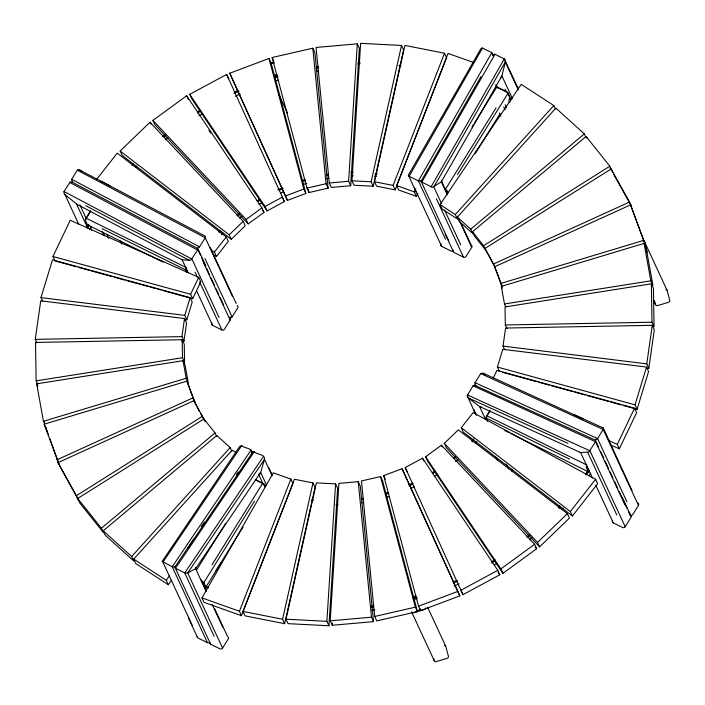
<?xml version="1.0" encoding="UTF-8"?>
<svg xmlns="http://www.w3.org/2000/svg" width="705" height="705" viewBox="0 0 705 705"><rect width="100%" height="100%" fill="white"/><g stroke="black" fill="none" stroke-linecap="round" stroke-linejoin="round"><path stroke-width="1.06" d="M350.685 185.723L348.623 181.282L357.294 43.833L316.051 47.473L329.279 182.992L331.341 187.433L350.685 185.723L359.356 48.275L357.294 43.833M351.954 180.797L360.634 43.34L401.515 45.455L403.577 49.896L373.183 186.226L354.016 185.23L351.954 180.797L371.13 181.784L373.183 186.226M328.944 625.767L326.891 621.325L335.562 483.877L316.395 482.89L286.01 619.21L288.063 623.652L328.944 625.767L337.625 488.318L335.562 483.877M330.222 620.832L338.902 483.383L358.237 481.682L360.299 486.115L373.527 621.634L332.284 625.273L330.222 620.832L371.464 617.192L373.527 621.634M332.284 625.273L332.416 623.088M77.374 204.582L65.027 194.703L63.908 193.1L64.014 191.522L70.174 181.952L71.84 181.978L197.708 248.46L197.612 249.993L190.888 260.171L182.198 259.889L181.573 259.352M36.898 342.903L35.25 339.352L40.749 300.815L184.507 318.554L186.569 322.996L183.987 341.061L181.802 341.105M183.987 341.061L181.934 336.62L184.507 318.554M504.657 349.671L503.009 346.12L505.591 328.045L652.266 325.322L654.328 329.764L648.829 368.301L646.652 368.028M648.829 368.301L646.776 363.859L652.266 325.322M187.979 547.873L251.967 453.227C252.936 447.887 244.221 448.468 241.709 445.595L239.806 446.283L162.176 561.391L172.54 566.89L175.184 566.802L174.699 567.56L175.166 568.177L185.433 573.165L187.706 572.98L195.602 568.671L196.087 567.922L195.62 567.296M416.399 192.809L408.433 175.007L481.189 48.196L482.493 48.055L492.09 52.831L492.821 55.836L493.712 54.373L494.716 54.126L504.886 59.282L505.344 62.005L501.916 75.911L501.026 77.374M441.771 180.938L441.33 181.793L432.465 187.371L420.876 181.661L480.907 76.66M371.13 181.784L401.515 45.455M374.531 181.758L404.917 45.428L444.529 53.245L446.591 57.687L395.17 189.856L376.593 186.19L374.531 181.758L393.108 185.424L395.17 189.856M284.661 623.687L282.599 619.246L312.985 482.916L294.417 479.25L242.987 611.429L245.049 615.862L284.661 623.687L315.047 487.358L312.985 482.916M42.635 301.167L40.987 297.616L52.496 259.828L190.147 297.633L192.209 302.075L186.807 319.797L184.631 319.532M186.807 319.797L184.745 315.355L190.147 297.633M499.431 371.473L497.377 367.032L502.771 349.31L646.538 367.049L648.591 371.491L637.082 409.288L623.317 405.507M637.082 409.288L635.02 404.846L646.538 367.049M580.092 452.196L580.673 452.628L588.904 451.931L595.61 441.709L595.751 440.273L474.35 385.133L473.099 385.811L467.221 395.602L475.355 413.782M583.079 418.858L482.828 373.042L480.713 373.571L475.047 382.674L474.923 384.216L475.99 385.714M186.208 268.226L187.68 272.527M486.741 416.391L486.6 417.219M393.108 185.424L444.529 53.245M417.906 193.417L416.276 196.281L398.713 190.024L396.651 185.582L448.072 53.413L473.381 62.437M241.507 615.703L239.444 611.261L290.874 479.083L273.311 472.826L201.991 597.91L204.053 602.352L241.507 615.703L292.927 483.524L290.874 479.083M110.288 186.032L78.563 169.535L77.286 170.169L71.487 179.59L72.641 182.463M251.967 453.227L252.91 451.87L254.232 451.773C256.743 454.646 265.459 454.055 264.49 459.396L260.656 472.438L259.035 474.024M76.193 266.746L55.016 260.929L52.954 256.488L70.236 220.277L198.704 277.321L200.766 281.762L192.659 298.735L163.014 290.592M192.659 298.735L190.606 294.302L198.704 277.321M493.315 377.915L496.919 370.372L634.562 408.186L636.624 412.619L619.351 448.829L611.314 445.269M619.351 448.829L617.289 444.397L634.562 408.186M86.028 218.832L90.733 211.218M421.317 180.797L418.426 180.894L409.111 176.303L482.493 48.055M416.276 196.281L414.214 191.848L415.844 188.984M495.016 54.232L421.634 182.48L448.741 240.881M430.949 187.072L504.331 58.823L518.096 88.478M163.04 262.075L87.42 224.798L85.402 220.445A1.903 0.67 -63.8 0 1 86.028 218.136L90.557 210.848M200.537 255.289L197.294 248.31L199.559 246.856L205.225 237.752L205.314 236.219L101.026 181.194M237.127 305.476A1.903 1.718 -24.9 0 1 237.752 307.829L232.095 316.942A1.903 1.718 -24.9 0 1 229.513 317.717A1.903 1.718 -24.9 0 1 230.147 320.07L224.481 329.182A1.903 1.718 -24.9 0 1 221.908 329.958L212.593 325.366L196.475 290.645M196.475 570.186L222.965 527.578M223.838 526.177L225.574 523.374M471.962 127.015L473.707 124.212M474.862 122.353L496.893 86.909L506.216 91.509A1.903 0.485 31.9 0 1 508.164 93.042L510.182 97.387A1.903 0.485 31.9 0 1 509.512 97.59M211.993 564.811L262.718 483.207L255.263 479.532M496.064 107.83L445.34 189.434A1.903 0.485 31.9 0 1 447.287 190.967L448.098 192.703M204.556 586.974A1.903 0.485 31.9 0 0 205.816 587.009L203.798 582.665L254.523 501.061M457.43 174.646L508.164 93.042M215.959 570.689L243.013 527.173M475.232 153.602L500.03 113.708M205.825 587.239L221.044 562.757M209.79 642.563A1.903 1.718 -24.9 0 0 210.672 644.264L219.986 648.856A1.903 1.718 -24.9 0 0 222.569 648.08L228.226 638.968A1.903 1.718 -24.9 0 0 227.6 636.615L214.611 608.635M461.378 223.978L471.09 244.908A1.903 1.718 -24.9 0 1 471.724 247.27L466.058 256.373A1.903 1.718 -24.9 0 1 463.485 257.149L454.17 252.557A1.903 1.718 -24.9 0 1 453.289 250.865M487.728 421.484L486.115 418.003A1.903 0.67 -63.8 0 1 486.741 415.694L490.142 410.231M487.481 415.157L489.746 411.508M612.425 521.224A1.903 1.718 -24.9 0 0 613.306 522.925L622.621 527.516A1.903 1.718 -24.9 0 0 625.194 526.741L630.86 517.629A1.903 1.718 -24.9 0 0 630.226 515.276L628.393 511.319M637.84 503.035A1.903 1.718 -24.9 0 1 638.466 505.388L632.808 514.5A1.903 1.718 -24.9 0 1 630.226 515.276M241.709 445.595L162.908 562.167L192.28 625.432M201.198 526.75L204.406 522M236.404 474.668L238.246 471.945M174.796 567.137L193.804 539.017M171.43 580.197L168.354 584.745L166.292 580.312L169.367 575.756M254.232 451.773L175.43 568.336L210.672 644.264M263.547 456.364L184.745 572.927L214.117 636.201M440.052 204.582L455.333 214.514L457.395 218.955L442.114 209.024L440.052 204.582L521.224 84.362L553.813 105.547L555.461 109.099M96.585 179.44L117.215 153.126L226.261 236.933L228.323 241.374L216.461 256.497L213.571 254.928M216.461 256.497L214.408 252.064L226.261 236.933M461.255 427.732L473.117 412.61L595.593 479.294L597.655 483.727L572.372 515.99L463.317 432.174L461.255 427.732L570.31 511.548L572.372 515.99M570.31 511.548L595.593 479.294M131.668 556.536L230.147 447.569L216.796 435.496L103.203 530.795L105.256 535.236L133.73 560.977L131.668 556.536L103.203 530.795M168.354 584.745L135.765 563.568L133.703 559.127L232.183 450.151L235.778 452.487M455.333 214.514L553.813 105.547M457.369 217.105L470.72 229.178L472.782 233.611L459.431 221.546L457.369 217.105L555.857 108.129L584.322 133.871L585.97 137.422M120.15 151.002L149.998 122.256L243.19 221.335L245.252 225.776L231.258 239.259L122.203 155.444L120.15 151.002L229.195 234.818L231.258 239.259M229.195 234.818L243.19 221.335M444.326 443.339L458.321 429.856L567.375 513.663L569.437 518.104L539.581 546.86L446.388 447.772L444.326 443.339L537.518 542.418L539.581 546.86M537.518 542.418L567.375 513.663M101.423 528.212L215.016 432.905L203.904 418.964L77.709 498.479L101.423 528.212L103.476 532.645L79.771 502.921L76.404 495.703L57.977 462.639L193.954 400.687L205.137 421.625M470.72 229.178L584.322 133.871M485.683 250.143L474.562 236.201L472.5 231.76L586.102 136.462L609.816 166.195L612.76 172.522M152.915 120.379L186.666 95.774L261.934 207.922L263.996 212.364L248.169 223.899L154.977 124.811L152.915 120.379L246.107 219.458L248.169 223.899M246.107 219.458L261.934 207.922M425.582 456.752L441.409 445.207L534.61 544.295L536.664 548.737L502.912 573.341L427.644 461.185L425.582 456.752L500.858 568.9L502.912 573.341M500.858 568.9L534.61 544.295M76.404 495.703L202.599 416.188M495.113 267.512L483.621 245.701L609.816 166.195M226.649 74.422L284.379 201.586L267.08 210.918L191.804 98.77L189.742 94.329L226.649 74.422L228.711 78.854M189.742 94.329L265.018 206.486L282.317 197.144L284.379 201.586M462.929 594.694L405.199 467.53L422.506 458.188L497.774 570.336L499.836 574.778L462.929 594.694L460.876 590.252L497.774 570.336M56.955 459.819L192.941 397.867L186.966 381.149L44.212 424.163L59.017 464.26L49.914 438.792M629.547 202.035L611.112 168.971L484.917 248.486L493.562 263.987L629.547 202.035L631.61 206.468L613.702 174.355M501.793 286.186L494.584 266.807L630.57 204.855L645.366 244.943L630.57 204.855M229.751 73.241L268.984 58.462L271.046 62.904L305.882 193.478L287.49 200.405L229.751 73.241L287.49 200.405M285.428 195.964L303.82 189.037L268.984 58.462M383.696 475.637L402.088 468.71L459.827 595.875L420.594 610.645L418.532 606.212L383.696 475.637L385.344 479.188M418.532 606.212L457.765 591.433L459.827 595.875M270.218 63.194L274.069 62.031M271.399 63.741L274.289 62.868M273.469 75.382L276.351 74.51M273.69 76.21L277.541 75.056M43.446 421.282L186.19 378.268L188.253 382.7L185.08 365.137L183.018 360.704L36.678 383.828L43.446 421.282L44.679 423.943M500.559 283.525L643.304 240.502M505.732 306.631L504.498 303.97L501.325 286.406L644.07 243.392L646.133 247.825L652.9 285.278L650.838 280.837L644.07 243.392M589.063 470.993L586.754 466.41M413.139 598.783L416.99 597.628M413.359 599.62L417.21 598.457M417.351 610.68L420.242 609.816M595.373 440.176L597.567 438.572L603.383 429.186L603.357 428.032L573.808 414.549M272.139 57.51L312.826 48.204L314.888 52.646L328.116 188.156L309.037 192.527L306.975 188.085L272.139 57.51L273.373 60.181M306.975 188.085L326.054 183.723L328.116 188.156M380.541 476.589L361.462 480.951L374.69 616.47L376.752 620.911L417.439 611.596L382.603 481.022L380.541 476.589L415.386 607.155L417.439 611.596M374.69 616.47L415.386 607.155M504.498 303.97L650.838 280.837M36.158 380.859L182.498 357.735L184.56 362.167L184.252 344.155L182.198 339.713L35.514 342.436L36.158 380.859L37.391 383.52M651.367 283.815L652.002 322.229L654.064 326.671L653.429 288.248L651.367 283.815L505.027 306.939L505.326 324.961L506.974 328.504M329.279 182.992L348.623 181.282M505.326 324.961L652.002 322.229M35.25 339.352L181.934 336.62M286.01 619.21L326.891 621.325M503.009 346.12L646.776 363.859M40.987 297.616L184.745 315.355M481.171 407.058L479.523 406.477L468.384 397.955L467.318 396.457M242.987 611.429L282.599 619.246M603.357 428.032L620.497 465.679M497.377 367.032L635.02 404.846M502.612 372.346L536.496 381.652M538.611 382.233L549.195 385.142M551.319 385.723L572.495 391.539M574.61 392.121L585.203 395.029M587.318 395.611L608.494 401.427M610.609 402.009L621.202 404.926M52.954 256.488L190.606 294.302M78.308 267.327L88.9 270.235M91.016 270.817L112.192 276.633M114.307 277.215L124.9 280.123M127.015 280.705L148.191 286.521M150.315 287.102L155.602 288.556M157.726 289.138L160.899 290.011M396.651 185.582L414.214 191.848M201.991 597.91L239.444 611.261M496.778 87.164L507.001 92.267L508.975 96.127M204.379 586.595C206.353 587.75 203.357 581.96 202.018 581.502M609.261 440.828L617.289 444.397M480.713 373.571L603.224 429.468L638.466 505.388M475.047 382.674L597.567 438.572L626.93 501.845M473.099 385.811L595.61 441.709L624.983 504.974M467.441 394.915L589.953 450.812L625.194 526.741M468.384 397.955L567.86 443.339M414.531 187.979L441.647 246.389L450.962 250.98A1.903 1.718 -24.9 0 0 453.042 250.742M86.028 218.136L186.208 267.521M486.741 415.694L585.934 464.595M102.102 228.684L185.582 269.839L186.79 272.447M486.115 418.003L569.596 459.166M504.824 430.588L508.754 432.517M510.72 433.487L588.314 471.742A1.903 0.67 -63.8 0 0 589.23 471.469M255.439 479.902L261.96 483.119M209.552 642.44A1.903 1.718 -24.9 0 1 207.464 642.678L198.149 638.087A1.903 1.718 -24.9 0 1 197.268 636.386M77.286 170.169L205.225 237.752L232.333 296.153M71.628 179.281L199.559 246.856M69.68 182.41L197.612 249.993M64.014 191.522L191.954 259.096L219.061 317.497M85.807 205.675L189.689 260.55M211.509 250.487L214.408 252.064M262.894 483.577L265.08 486.952M79.453 169.738L81.895 171.562M133.703 559.127L166.292 580.312M445.833 189.98L447.701 193.179M409.111 176.303L408.354 175.483M483.604 373.474L485.313 374.778M535.165 547.133L536.664 548.737M609.843 168.081L611.87 170.636M472.5 231.76L483.621 245.701M208.918 130.302L210.76 133.034M262.771 210.539L263.996 212.364M497.994 572.046L499.836 574.778M197.03 406.952L199.577 411.508M200.59 413.333L204.661 420.629M78.467 500.136L57.977 462.639M644.308 241.269L667 290.16M586.102 136.462L586.921 138.242M653.614 300.445L655.465 304.437A1.903 1.718 -24.9 0 0 657.73 305.556L668.322 302.357A1.903 1.718 -24.9 0 0 669.697 300.145L667.115 290.46A1.903 1.718 -24.9 0 0 666.577 289.632M518.307 89.923L505.344 62.005L433.839 186.966L441.453 203.357M493.2 55.651L491.808 52.646L418.426 180.894L445.542 239.295M512.517 98.753L501.916 75.911L441.33 181.793L447.314 194.695M505.097 89.094L506.481 92.091M495.774 84.503L497.351 87.896M505.185 104.763L506.622 107.856M503.767 107.045L505.115 109.936M499.378 113.064L500.858 116.254M620.858 466.446L632.024 490.513M622.268 497.307L631.072 516.289M596.263 442.106L598.58 447.093M600.871 452.037L603.621 457.959M605.198 461.361L608.671 468.834M610.045 471.795L612.795 477.726M614.584 481.577L617.844 488.591M619.219 491.561L621.969 497.483M623.352 500.453L627.018 508.358M587.759 452.416L616.813 514.994M493.562 263.987L495.21 267.539M494.584 266.807L496.646 271.249M592.456 478.008L580.673 452.628L479.523 406.477L485.516 419.369M595.84 485.296L613.306 522.925M588.314 471.742L586.296 467.397A1.903 0.67 -63.8 0 1 586.921 465.08M501.325 286.406L502.154 288.186M441.471 181.097L445.569 189.936M446.027 190.914L447.393 193.857M458.365 218.497L471.724 247.27M444.582 210.108L460.691 244.811M436.377 198.748L463.485 257.149M445.19 234.025L453.315 251.544M511.583 469.213L512.491 471.178A1.903 1.718 -24.9 0 1 511.997 471.715M506.234 464.013L508.534 468.975M473.751 409.517L476.439 415.307M495.509 456.391L497.36 460.374M278.678 94.047L287.473 113.003M441.409 445.207L442.238 446.988M303.82 189.037L305.882 193.478M422.506 458.188L423.74 460.85M405.199 467.53L407.261 471.962M265.018 206.486L267.08 210.918M427.627 607.269L445.692 646.185M186.666 95.774L188.314 99.326M411.57 611.852L434.262 660.744M210.275 247.64L217.88 264.023M218.145 264.587L231.311 292.945M231.566 293.509L236.201 303.476M149.998 122.256L150.826 124.027M204.979 258.532L232.095 316.942M197.92 248.847L205.966 266.173M201.771 257.951L205.349 265.662M206.697 268.552L209.376 274.333M211.174 278.193L214.426 285.208M216.091 288.794L218.779 294.584M220.119 297.475L223.696 305.186M203.031 261.67L230.147 320.07M195.056 272.121L197.374 277.1M199.691 282.088L221.908 329.958M188.182 272.782L182.198 259.889L76.572 204.097L87.605 227.856M268.975 468.041L272.139 474.862M272.104 475.787L264.49 459.396L187.706 572.98L222.569 648.08M251.949 452.169L251.024 450.187L172.223 566.758L207.464 642.678M266.64 485.331L260.656 472.438L195.602 568.671L206.195 591.513M265.477 486.485L264.666 484.74A1.903 0.485 31.9 0 0 262.718 483.207M258.85 474.87L263.018 483.859M230.147 447.569L231.795 451.121M215.016 432.905L216.664 436.457M186.966 381.149L194.994 402.299L192.941 397.867M120.291 241.004L121.709 244.053M193.954 400.687L196.016 405.128M106.852 234.36L108.737 238.422M103.08 232.562L104.578 235.787M102.154 231.575L104.005 235.567M79.982 205.111L86.486 219.123M90.654 228.103L91.632 230.2M65.027 194.703L78.881 224.551M201.172 579.686L205.825 589.697M212.187 604.414L222.789 627.256M188.491 618.091L197.303 637.064M36.678 383.828L37.92 386.49M44.212 424.163L48.46 434.721M402.088 468.71L457.765 591.433M496.999 272.227L502.268 286.979M654.434 300.559L655.465 304.437M433.637 658.514L434.148 660.453A1.903 1.718 -24.9 0 0 436.421 661.572L447.014 658.382A1.903 1.718 -24.9 0 0 448.389 656.161L445.807 646.476A1.903 1.718 -24.9 0 0 445.26 645.657M308.182 189.337L309.037 192.527M420.03 608.521L420.594 610.645M45.931 427.142L47.226 431.989A1.903 1.718 -24.9 0 0 47.517 432.562M183.018 360.704L186.19 378.268M358.237 481.682L371.464 617.192M312.826 48.204L326.054 183.723M182.198 339.713L182.498 357.735M473.989 440.352A179.581 161.947 -24.9 0 1 472.473 441.938M455.888 457.272A179.581 161.947 -24.9 0 1 454.232 458.611M435.637 471.848A179.581 161.947 -24.9 0 1 432.932 473.513M413.13 484.027A179.581 161.947 -24.9 0 1 409.208 485.78M388.852 493.341A179.581 161.947 -24.9 0 1 385.723 494.284M363.48 499.404A179.581 161.947 -24.9 0 1 361.339 499.748M218.453 231.839A179.581 161.947 -24.9 0 1 219.986 230.262M236.695 215.166A179.581 161.947 -24.9 0 1 239.277 213.13M257.096 200.819A179.581 161.947 -24.9 0 1 259.81 199.18M277.796 189.751A179.581 161.947 -24.9 0 1 282.714 187.574M302.075 180.445A179.581 161.947 -24.9 0 1 305.212 179.502M326.38 174.567A179.581 161.947 -24.9 0 1 328.521 174.206M350.984 171.861A179.581 161.947 -24.9 0 1 353.126 171.782M476.783 441.55A179.581 161.947 -24.9 0 1 475.293 443.154M458.012 459.396A179.581 161.947 -24.9 0 1 455.536 461.423M437.831 474.086A179.581 161.947 -24.9 0 1 434.236 476.316M414.434 486.829A179.581 161.947 -24.9 0 1 410.504 488.583M389.116 496.461A179.581 161.947 -24.9 0 1 387.027 497.087M363.709 502.383A179.581 161.947 -24.9 0 1 361.568 502.718M338.048 504.833A179.581 161.947 -24.9 0 1 335.933 504.877M473.883 438.871A178.383 160.872 -24.9 0 1 471.636 441.242M455.157 456.47A178.383 160.872 -24.9 0 1 453.509 457.809M435.038 470.949A178.383 160.872 -24.9 0 1 432.35 472.606M412.681 483.048A178.383 160.872 -24.9 0 1 408.785 484.793M388.57 492.301A178.383 160.872 -24.9 0 1 385.459 493.236M363.357 498.32A178.383 160.872 -24.9 0 1 361.233 498.673M313.628 500.127A178.383 160.872 -24.9 0 1 311.46 499.898M219.29 232.535A178.383 160.872 -24.9 0 1 220.815 230.976M237.418 215.977A178.383 160.872 -24.9 0 1 239.982 213.95M257.677 201.718A178.383 160.872 -24.9 0 1 260.383 200.097M279.215 190.288A178.383 160.872 -24.9 0 1 283.128 188.561M302.366 181.485A178.383 160.872 -24.9 0 1 305.476 180.542M326.512 175.642A178.383 160.872 -24.9 0 1 328.636 175.281M350.949 172.963A178.383 160.872 -24.9 0 1 353.064 172.875M375.139 173.456A178.383 160.872 -24.9 0 1 377.307 173.659M221.352 234.554A178.383 160.872 -24.9 0 1 222.886 233.002M239.568 218.101A178.383 160.872 -24.9 0 1 242.141 216.091M258.982 204.529A178.383 160.872 -24.9 0 1 262.586 202.37M280.519 193.091A178.383 160.872 -24.9 0 1 283.445 191.786M302.63 184.604A178.383 160.872 -24.9 0 1 306.772 183.344M326.75 178.638A178.383 160.872 -24.9 0 1 328.874 178.259M351.187 175.818A178.383 160.872 -24.9 0 1 353.311 175.721M374.276 176.083A178.383 160.872 -24.9 0 1 376.444 176.259M588.807 471.257A298.03 268.772 -24.9 0 1 586.313 474.853M560.422 506.825A298.03 268.772 -24.9 0 1 558.968 508.384M529.966 535.65A298.03 268.772 -24.9 0 1 527.446 537.721M495.421 560.669A298.03 268.772 -24.9 0 1 491.693 562.987M457.765 581.079A298.03 268.772 -24.9 0 1 453.773 582.885M416.091 596.959A298.03 268.772 -24.9 0 1 414.02 597.584M373.527 606.899A298.03 268.772 -24.9 0 1 371.403 607.243M207.957 588.411A298.03 268.772 -24.9 0 1 204.988 587.133M86.671 227.724A298.03 268.772 -24.9 0 1 88.266 224.833M131.967 165.393A298.03 268.772 -24.9 0 1 133.43 163.842M162.643 136.752A298.03 268.772 -24.9 0 1 165.181 134.69M197.374 111.945A298.03 268.772 -24.9 0 1 200.176 110.227M234.166 92.24A298.03 268.772 -24.9 0 1 238.167 90.451M274.844 76.819A298.03 268.772 -24.9 0 1 276.915 76.193M316.342 67.054A298.03 268.772 -24.9 0 1 318.466 66.711M358.114 62.877A298.03 268.772 -24.9 0 1 360.273 62.816M509.318 98.189A298.03 268.772 -24.9 0 1 511.222 99.255M590.728 473.152A298.03 268.772 -24.9 0 1 588.869 475.857M563.163 508.058A298.03 268.772 -24.9 0 1 561.726 509.627M532.108 537.756A298.03 268.772 -24.9 0 1 529.587 539.836M496.725 563.471A298.03 268.772 -24.9 0 1 494.857 564.635M459.07 583.881A298.03 268.772 -24.9 0 1 454.073 586.137M374.831 609.702A298.03 268.772 -24.9 0 1 371.641 610.204M588.508 469.733A296.84 267.697 -24.9 0 1 585.45 474.157M559.761 505.934A296.84 267.697 -24.9 0 1 558.289 507.503M529.455 534.672A296.84 267.697 -24.9 0 1 526.917 536.752M495.095 559.603A296.84 267.697 -24.9 0 1 491.438 561.876M456.919 580.285A296.84 267.697 -24.9 0 1 452.936 582.083M415.994 595.866A296.84 267.697 -24.9 0 1 412.848 596.809M373.632 605.789A296.84 267.697 -24.9 0 1 371.491 606.124M208.407 587.362A296.84 267.697 -24.9 0 1 205.393 586.066M87.852 227.9A296.84 267.697 -24.9 0 1 89.403 225.089M164.009 137.026A296.84 267.697 -24.9 0 1 165.71 135.651M197.664 113.029A296.84 267.697 -24.9 0 1 200.414 111.337M234.016 93.492A296.84 267.697 -24.9 0 1 239.004 91.253M274.941 77.911A296.84 267.697 -24.9 0 1 278.087 76.968M316.237 68.174A296.84 267.697 -24.9 0 1 318.369 67.821M357.735 63.988A296.84 267.697 -24.9 0 1 359.902 63.917M398.907 65.309A296.84 267.697 -24.9 0 1 401.075 65.53M508.922 99.29A296.84 267.697 -24.9 0 1 510.79 100.339M89.667 229.76A296.84 267.697 -24.9 0 1 91.236 226.957M135.413 167.508A296.84 267.697 -24.9 0 1 136.902 165.957M165.314 139.828A296.84 267.697 -24.9 0 1 167.869 137.775M198.96 115.831A296.84 267.697 -24.9 0 1 202.643 113.584M235.311 96.294A296.84 267.697 -24.9 0 1 240.299 94.056M275.197 81.04A296.84 267.697 -24.9 0 1 278.334 80.088M316.466 71.152A296.84 267.697 -24.9 0 1 318.607 70.8M508.331 101.044A296.84 267.697 -24.9 0 1 510.226 102.093M411.993 612.381A1.903 1.718 -24.9 0 0 413.72 612.68L424.313 609.481A1.903 1.718 -24.9 0 0 425.723 607.922M444.608 645.331A1.903 1.718 -24.9 0 1 444.952 645.454M646.785 252.593A1.903 1.718 -24.9 0 0 647.005 251.253L644.423 241.559A1.903 1.718 -24.9 0 0 643.224 240.414M665.917 289.314A1.903 1.718 -24.9 0 1 666.269 289.438M44.635 422.295A1.903 1.718 -24.9 0 1 44.582 421.987M230.35 317.021A0.952 0.864 -24.9 0 1 230.006 316.933M441.647 246.389A1.903 1.718 -24.9 0 1 441.013 244.027M88.336 224.516A1.903 0.67 -63.8 0 1 87.42 224.789M185.582 269.839A1.903 0.67 -63.8 0 1 185.864 268.182M212.593 325.366A1.903 1.718 -24.9 0 1 211.958 323.005M495.633 86.644A1.903 0.485 31.9 0 1 496.893 86.909M201.841 581.132A1.903 0.485 31.9 0 1 203.798 582.665"/></g></svg>
